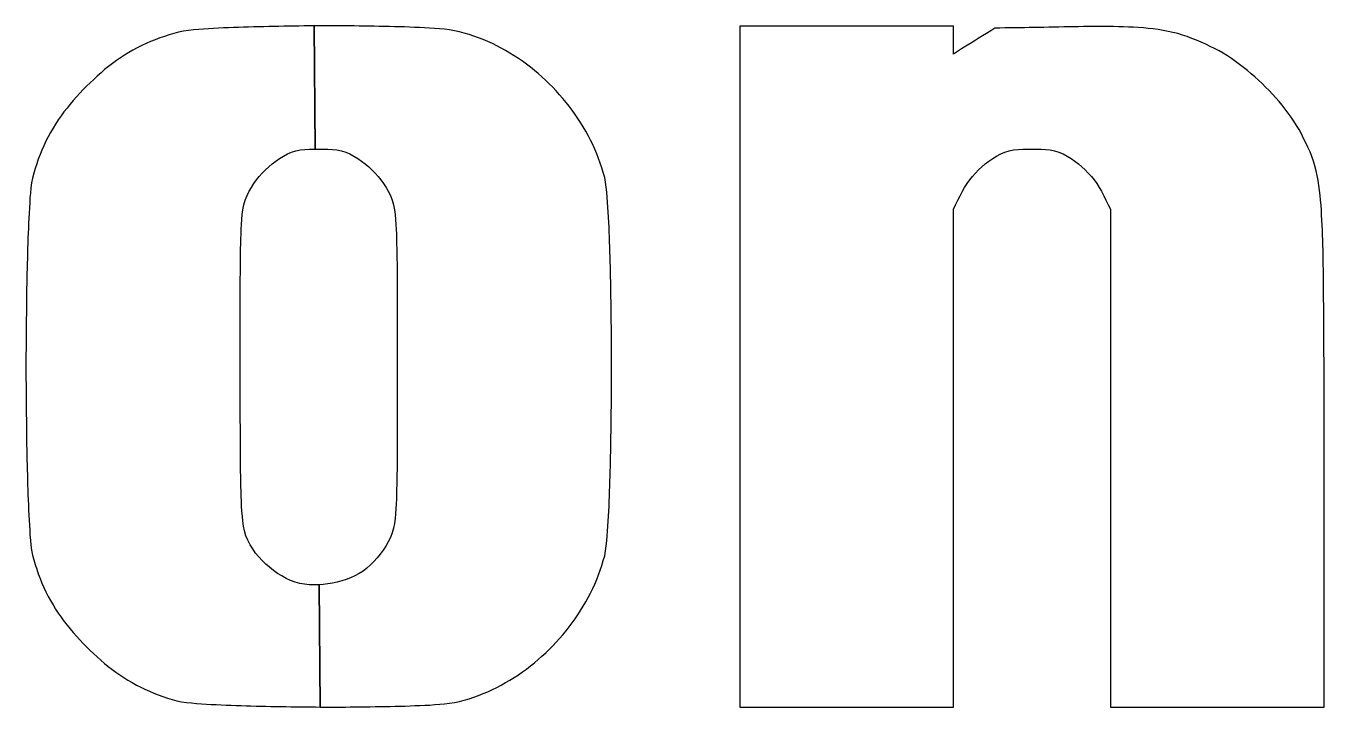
# Model space of a CAD drawing. Extents: x 0 to 428, y 0 to 74.
# Drawn here: x 337.5 to 428.4, y 11.3 to 59 of the extents above; entities that cross this region are included whole.
import ezdxf

# ---------------------------------------------------------------- set-up
doc = ezdxf.new("R2010")
doc.units = 0
doc.layers.add('ink_ext_XXXXXX', color=7, linetype='CONTINUOUS')

msp = doc.modelspace()

# ---------------------------------------------------------------- linework, layer by layer
at = {"layer": 'ink_ext_XXXXXX', "color": 7}
for points in [[(358.104722, 11.332986), (358.025347, 19.896667), (357.990069, 19.896667), (357.654931, 19.887847), (357.328611, 19.896667), (357.002292, 19.931944), (356.675972, 19.984861), (356.358472, 20.073056), (356.032153, 20.196528), (355.714653, 20.337639), (355.405972, 20.514028), (355.114931, 20.699236), (354.823889, 20.902083), (354.550486, 21.122569), (354.294722, 21.351875), (354.038958, 21.598819), (353.809653, 21.854583), (353.580347, 22.119167), (353.3775, 22.410208), (353.192292, 22.70125), (353.033542, 23.01875), (352.90125, 23.33625), (352.804236, 23.671389), (352.733695, 24.015347), (352.689583, 24.359306), (352.654306, 24.712083), (352.619028, 25.056042), (352.601389, 25.408819), (352.58375, 25.752778), (352.574916, 26.105556), (352.566111, 26.458333), (352.548472, 26.802292), (352.548472, 27.155069), (352.539639, 27.507847), (352.530833, 27.851806), (352.530833, 28.204583), (352.522028, 28.548542), (352.522028, 28.901319), (352.522028, 29.254097), (352.513194, 29.598056), (352.513194, 29.950833), (352.513194, 30.303611), (352.513194, 30.647569), (352.513194, 31.000347), (352.504361, 31.353125), (352.504361, 31.697083), (352.504361, 32.049861), (352.504361, 32.393819), (352.504361, 32.746597), (352.504361, 33.099375), (352.504361, 33.443333), (352.504361, 33.796111), (352.504361, 34.148889), (352.504361, 34.492847), (352.504361, 34.845625), (352.504361, 35.198403), (352.504361, 35.533542), (352.504361, 35.8775), (352.504361, 36.221458), (352.504361, 36.565417), (352.504361, 36.909375), (352.504361, 37.253333), (352.504361, 37.597292), (352.504361, 37.94125), (352.504361, 38.285208), (352.504361, 38.629167), (352.504361, 38.973125), (352.504361, 39.317083), (352.504361, 39.661042), (352.504361, 40.005), (352.504361, 40.340139), (352.504361, 40.684097), (352.504361, 41.028056), (352.504361, 41.372014), (352.513194, 41.715972), (352.513194, 42.059931), (352.513194, 42.403889), (352.522028, 42.747847), (352.522028, 43.091806), (352.530833, 43.435764), (352.539639, 43.779722), (352.548472, 44.123681), (352.557306, 44.458819), (352.574916, 44.802778), (352.592584, 45.146736), (352.610194, 45.490694), (352.645472, 45.834653), (352.689583, 46.169792), (352.760139, 46.51375), (352.848333, 46.840069), (352.980625, 47.157569), (353.130556, 47.46625), (353.280486, 47.739653), (353.456875, 48.004236), (353.642083, 48.26), (353.836111, 48.506944), (354.047778, 48.73625), (354.268264, 48.965556), (354.497569, 49.177222), (354.735694, 49.380069), (354.991458, 49.574097), (355.256042, 49.750486), (355.529444, 49.918056), (355.802847, 50.076806), (356.102708, 50.200278), (356.402569, 50.297292), (356.720069, 50.359028), (357.037569, 50.394306), (357.355069, 50.411944), (357.681389, 50.420764), (357.760764, 50.420764), (357.681389, 59.046181), (357.66375, 59.046181), (357.310972, 59.046181), (356.958194, 59.046181), (356.605417, 59.037361), (356.252639, 59.037361), (355.899861, 59.028542), (355.547083, 59.028542), (355.203125, 59.019722), (354.850347, 59.010903), (354.497569, 59.002083), (354.144792, 58.993264), (353.792014, 58.984444), (353.439236, 58.975625), (353.086458, 58.966806), (352.733695, 58.957986), (352.380917, 58.949167), (352.028139, 58.931528), (351.675361, 58.913889), (351.331389, 58.905069), (350.978611, 58.887431), (350.625833, 58.860972), (350.273056, 58.843333), (349.920278, 58.816875), (349.5675, 58.790417), (349.223528, 58.763958), (348.87075, 58.728681), (348.517972, 58.675764), (348.174028, 58.614028), (347.847694, 58.517014), (347.512584, 58.42), (347.18625, 58.314167), (346.859916, 58.208333), (346.542416, 58.084861), (346.224916, 57.952569), (345.907416, 57.820278), (345.59875, 57.670347), (345.290084, 57.520417), (344.981389, 57.352847), (344.690361, 57.185278), (344.399306, 57.000069), (344.10825, 56.814861), (343.826028, 56.620833), (343.552639, 56.417986), (343.27925, 56.206319), (343.005833, 55.985833), (342.750084, 55.765347), (342.485472, 55.536042), (342.238528, 55.306736), (341.991583, 55.068611), (341.744639, 54.830486), (341.497694, 54.583542), (341.268417, 54.336597), (341.030278, 54.080833), (340.800972, 53.825069), (340.580472, 53.560486), (340.368805, 53.295903), (340.157139, 53.0225), (339.954306, 52.740278), (339.751472, 52.458056), (339.56625, 52.175833), (339.389861, 51.884792), (339.213472, 51.584931), (339.045917, 51.285069), (338.895972, 50.976389), (338.746028, 50.658889), (338.61375, 50.350208), (338.481472, 50.032708), (338.357972, 49.706389), (338.252139, 49.380069), (338.146305, 49.05375), (338.049306, 48.727431), (337.961111, 48.392292), (337.890556, 48.048333), (337.846472, 47.695556), (337.811195, 47.342778), (337.775917, 46.998819), (337.75825, 46.646042), (337.731806, 46.293264), (337.714167, 45.940486), (337.687694, 45.587708), (337.678889, 45.234931), (337.66125, 44.882153), (337.643611, 44.529375), (337.634806, 44.176597), (337.617139, 43.823819), (337.608333, 43.471042), (337.599528, 43.118264), (337.590694, 42.765486), (337.581861, 42.412708), (337.573056, 42.059931), (337.56425, 41.707153), (337.555417, 41.354375), (337.546583, 41.001597), (337.537778, 40.648819), (337.537778, 40.296042), (337.528972, 39.943264), (337.528972, 39.590486), (337.520139, 39.237708), (337.520139, 38.884931), (337.511305, 38.532153), (337.511305, 38.179375), (337.5025, 37.826597), (337.5025, 37.473819), (337.5025, 37.121042), (337.5025, 36.768264), (337.5025, 36.415486), (337.493695, 36.062708), (337.493695, 35.709931), (337.493695, 35.357153), (337.493695, 35.004375), (337.493695, 34.651597), (337.493695, 34.298819), (337.5025, 33.946042), (337.5025, 33.593264), (337.5025, 33.240486), (337.5025, 32.887708), (337.5025, 32.534931), (337.511305, 32.182153), (337.511305, 31.829375), (337.520139, 31.476597), (337.520139, 31.123819), (337.528972, 30.771042), (337.528972, 30.418264), (337.537778, 30.065486), (337.537778, 29.712708), (337.546583, 29.359931), (337.555417, 29.007153), (337.56425, 28.654375), (337.573056, 28.301597), (337.581861, 27.948819), (337.590694, 27.596042), (337.599528, 27.243264), (337.608333, 26.890486), (337.617139, 26.537708), (337.634806, 26.19375), (337.643611, 25.840972), (337.66125, 25.488194), (337.678889, 25.135417), (337.687694, 24.782639), (337.714167, 24.429861), (337.731806, 24.077083), (337.75825, 23.724306), (337.775917, 23.371528), (337.811195, 23.01875), (337.846472, 22.665972), (337.890556, 22.322014), (337.961111, 21.969236), (338.049306, 21.642917), (338.146305, 21.307778), (338.252139, 20.981458), (338.357972, 20.655139), (338.481472, 20.337639), (338.61375, 20.020139), (338.746028, 19.702639), (338.895972, 19.393958), (339.045917, 19.085278), (339.213472, 18.785417), (339.389861, 18.485556), (339.56625, 18.194514), (339.751472, 17.903472), (339.954306, 17.62125), (340.157139, 17.347847), (340.368805, 17.074444), (340.580472, 16.809861), (340.800972, 16.545278), (341.030278, 16.289514), (341.268417, 16.03375), (341.497694, 15.786806), (341.744639, 15.539861), (341.982778, 15.301736), (342.229722, 15.072431), (342.476667, 14.843125), (342.732416, 14.613819), (342.988194, 14.393333), (343.252778, 14.181667), (343.517361, 13.978819), (343.79075, 13.775972), (344.072972, 13.581944), (344.355194, 13.396736), (344.637416, 13.211528), (344.928472, 13.043958), (345.228333, 12.876389), (345.528194, 12.726458), (345.828056, 12.576528), (346.13675, 12.435417), (346.45425, 12.303125), (346.762917, 12.179653), (347.080417, 12.065), (347.40675, 11.959167), (347.733056, 11.862153), (348.059361, 11.773958), (348.394528, 11.703403), (348.738472, 11.659306), (349.09125, 11.624028), (349.435194, 11.58875), (349.779167, 11.562292), (350.131944, 11.544653), (350.475917, 11.518194), (350.819861, 11.500556), (351.172639, 11.482917), (351.516583, 11.474097), (351.869361, 11.456458), (352.213333, 11.447639), (352.557306, 11.43), (352.910069, 11.421181), (353.254028, 11.412361), (353.606806, 11.403542), (353.950764, 11.394722), (354.303542, 11.385903), (354.6475, 11.377083), (355.000278, 11.368264), (355.344236, 11.368264), (355.688194, 11.359444), (356.040972, 11.350625), (356.384931, 11.350625), (356.737708, 11.350625), (357.081667, 11.341806), (357.434444, 11.341806), (357.778403, 11.341806), (358.104722, 11.332986), (358.104722, 11.332986)], [(358.104722, 11.332986), (358.131181, 11.332986), (358.475139, 11.332986), (358.819097, 11.332986), (359.171875, 11.332986), (359.515833, 11.332986), (359.868611, 11.332986), (360.212569, 11.341806), (360.565347, 11.341806), (360.909306, 11.341806), (361.262083, 11.350625), (361.606042, 11.350625), (361.958819, 11.359444), (362.302778, 11.359444), (362.646736, 11.368264), (362.999514, 11.377083), (363.343472, 11.385903), (363.69625, 11.394722), (364.040208, 11.403542), (364.392986, 11.412361), (364.736944, 11.43), (365.080903, 11.438819), (365.433681, 11.456458), (365.777639, 11.474097), (366.130417, 11.500556), (366.474375, 11.527014), (366.818333, 11.553472), (367.162292, 11.597569), (367.50625, 11.650486), (367.850208, 11.729861), (368.194167, 11.818056), (368.529306, 11.915069), (368.855625, 12.029722), (369.190764, 12.144375), (369.517083, 12.276667), (369.843403, 12.408958), (370.160903, 12.558889), (370.469583, 12.708819), (370.787083, 12.867569), (371.086944, 13.043958), (371.395625, 13.220347), (371.686667, 13.405556), (371.986528, 13.590764), (372.26875, 13.793611), (372.559792, 13.996458), (372.833194, 14.216944), (373.106597, 14.428611), (373.38, 14.657917), (373.635764, 14.887222), (373.900347, 15.125347), (374.147292, 15.372292), (374.394236, 15.619236), (374.641181, 15.875), (374.870486, 16.130764), (375.099792, 16.395347), (375.320278, 16.66875), (375.540764, 16.942153), (375.752431, 17.224375), (375.955278, 17.506597), (376.149306, 17.797639), (376.343333, 18.0975), (376.528542, 18.388542), (376.704931, 18.697222), (376.8725, 19.005903), (377.03125, 19.314583), (377.19, 19.632083), (377.331111, 19.949583), (377.472222, 20.267083), (377.595694, 20.593403), (377.719167, 20.928542), (377.833819, 21.254861), (377.930833, 21.59), (378.027847, 21.933958), (378.089583, 22.269097), (378.1425, 22.621875), (378.177778, 22.965833), (378.204236, 23.318611), (378.230694, 23.662569), (378.257153, 24.006528), (378.283611, 24.359306), (378.30125, 24.712083), (378.318889, 25.056042), (378.336528, 25.408819), (378.345347, 25.752778), (378.362986, 26.105556), (378.371806, 26.449514), (378.389444, 26.802292), (378.398264, 27.155069), (378.407083, 27.499028), (378.415903, 27.851806), (378.424722, 28.195764), (378.433542, 28.548542), (378.442361, 28.8925), (378.451181, 29.245278), (378.46, 29.598056), (378.46, 29.942014), (378.468819, 30.294792), (378.477639, 30.63875), (378.477639, 30.991528), (378.486458, 31.344306), (378.486458, 31.688264), (378.486458, 32.041042), (378.495278, 32.385), (378.495278, 32.737778), (378.495278, 33.090556), (378.504097, 33.434514), (378.504097, 33.787292), (378.504097, 34.13125), (378.504097, 34.484028), (378.504097, 34.836806), (378.504097, 35.180764), (378.504097, 35.533542), (378.504097, 35.8775), (378.504097, 36.230278), (378.504097, 36.583056), (378.504097, 36.927014), (378.495278, 37.279792), (378.495278, 37.62375), (378.495278, 37.976528), (378.486458, 38.329306), (378.486458, 38.673264), (378.486458, 39.026042), (378.477639, 39.37), (378.477639, 39.722778), (378.468819, 40.075556), (378.46, 40.419514), (378.46, 40.772292), (378.451181, 41.11625), (378.442361, 41.469028), (378.433542, 41.821806), (378.424722, 42.165764), (378.415903, 42.518542), (378.407083, 42.8625), (378.398264, 43.215278), (378.389444, 43.568056), (378.371806, 43.912014), (378.362986, 44.264792), (378.345347, 44.60875), (378.336528, 44.961528), (378.318889, 45.305486), (378.30125, 45.658264), (378.283611, 46.002222), (378.257153, 46.355), (378.230694, 46.707778), (378.204236, 47.051736), (378.177778, 47.395694), (378.1425, 47.748472), (378.089583, 48.092431), (378.027847, 48.436389), (377.930833, 48.771528), (377.833819, 49.106667), (377.719167, 49.441806), (377.595694, 49.768125), (377.472222, 50.094444), (377.331111, 50.420764), (377.19, 50.738264), (377.03125, 51.055764), (376.8725, 51.364444), (376.704931, 51.673125), (376.528542, 51.972986), (376.343333, 52.272847), (376.149306, 52.563889), (375.955278, 52.854931), (375.752431, 53.137153), (375.540764, 53.419375), (375.320278, 53.692778), (375.099792, 53.966181), (374.870486, 54.230764), (374.641181, 54.495347), (374.394236, 54.751111), (374.147292, 54.998056), (373.900347, 55.236181), (373.635764, 55.474306), (373.38, 55.712431), (373.106597, 55.932917), (372.833194, 56.153403), (372.559792, 56.365069), (372.26875, 56.567917), (371.986528, 56.770764), (371.686667, 56.964792), (371.395625, 57.15), (371.086944, 57.326389), (370.787083, 57.493958), (370.469583, 57.661528), (370.160903, 57.811458), (369.843403, 57.952569), (369.517083, 58.093681), (369.190764, 58.217153), (368.864444, 58.340625), (368.529306, 58.446458), (368.194167, 58.543472), (367.850208, 58.631667), (367.50625, 58.711042), (367.162292, 58.772778), (366.809514, 58.816875), (366.465556, 58.843333), (366.112778, 58.869792), (365.76, 58.89625), (365.407222, 58.913889), (365.054444, 58.931528), (364.701667, 58.949167), (364.348889, 58.966806), (364.004931, 58.975625), (363.652153, 58.984444), (363.299375, 58.993264), (362.946597, 59.002083), (362.593819, 59.010903), (362.241042, 59.019722), (361.888264, 59.028542), (361.535486, 59.028542), (361.182708, 59.037361), (360.829931, 59.037361), (360.477153, 59.046181), (360.124375, 59.046181), (359.780417, 59.046181), (359.427639, 59.046181), (359.074861, 59.046181), (358.722083, 59.046181), (358.369306, 59.046181), (358.016528, 59.046181), (357.681389, 59.046181), (357.760764, 50.420764), (357.998889, 50.420764), (358.316389, 50.420764), (358.642708, 50.411944), (358.960208, 50.394306), (359.277708, 50.359028), (359.586389, 50.297292), (359.895069, 50.200278), (360.186111, 50.076806), (360.468333, 49.918056), (360.741736, 49.750486), (361.006319, 49.574097), (361.262083, 49.380069), (361.500208, 49.177222), (361.729514, 48.965556), (361.95, 48.73625), (362.161667, 48.506944), (362.355694, 48.26), (362.540903, 48.004236), (362.717292, 47.739653), (362.867222, 47.46625), (363.017153, 47.157569), (363.149444, 46.840069), (363.246458, 46.51375), (363.308194, 46.169792), (363.352292, 45.834653), (363.387569, 45.490694), (363.405208, 45.146736), (363.422847, 44.802778), (363.440486, 44.458819), (363.449306, 44.114861), (363.458125, 43.770903), (363.466944, 43.426944), (363.475764, 43.082986), (363.475764, 42.739028), (363.484583, 42.395069), (363.484583, 42.059931), (363.493403, 41.715972), (363.493403, 41.372014), (363.493403, 41.028056), (363.493403, 40.684097), (363.493403, 40.340139), (363.502222, 39.996181), (363.502222, 39.652222), (363.502222, 39.308264), (363.502222, 38.964306), (363.502222, 38.620347), (363.502222, 38.276389), (363.502222, 37.932431), (363.502222, 37.588472), (363.502222, 37.244514), (363.502222, 36.900556), (363.502222, 36.556597), (363.502222, 36.212639), (363.502222, 35.868681), (363.502222, 35.524722), (363.502222, 35.180764), (363.502222, 34.836806), (363.502222, 34.492847), (363.502222, 34.148889), (363.502222, 33.804931), (363.502222, 33.460972), (363.502222, 33.117014), (363.502222, 32.781875), (363.502222, 32.437917), (363.502222, 32.093958), (363.502222, 31.75), (363.502222, 31.406042), (363.502222, 31.062083), (363.502222, 30.718125), (363.502222, 30.374167), (363.493403, 30.030208), (363.493403, 29.68625), (363.493403, 29.342292), (363.493403, 28.998333), (363.493403, 28.654375), (363.484583, 28.310417), (363.484583, 27.966458), (363.475764, 27.6225), (363.475764, 27.278542), (363.466944, 26.934583), (363.458125, 26.590625), (363.449306, 26.246667), (363.440486, 25.902708), (363.422847, 25.55875), (363.405208, 25.214792), (363.387569, 24.879653), (363.352292, 24.535694), (363.308194, 24.191736), (363.246458, 23.856597), (363.149444, 23.530278), (363.017153, 23.203958), (362.867222, 22.895278), (362.699653, 22.604236), (362.514444, 22.322014), (362.311597, 22.048611), (362.091111, 21.784028), (361.861806, 21.537083), (361.623681, 21.290139), (361.367917, 21.069653), (361.103333, 20.857986), (360.821111, 20.681597), (360.530069, 20.531667), (360.230208, 20.390556), (359.921528, 20.275903), (359.612847, 20.170069), (359.295347, 20.090694), (358.969028, 20.020139), (358.642708, 19.958403), (358.316389, 19.923125), (358.025347, 19.896667), (358.104722, 11.332986), (358.104722, 11.332986)], [(387.491111, 59.028542), (387.491111, 58.684583), (387.491111, 58.331806), (387.491111, 57.979028), (387.491111, 57.62625), (387.491111, 57.273472), (387.491111, 56.929514), (387.491111, 56.576736), (387.491111, 56.223958), (387.491111, 55.871181), (387.491111, 55.527222), (387.491111, 55.174444), (387.491111, 54.821667), (387.491111, 54.468889), (387.491111, 54.124931), (387.491111, 53.772153), (387.491111, 53.419375), (387.491111, 53.066597), (387.491111, 52.722639), (387.491111, 52.369861), (387.491111, 52.017083), (387.491111, 51.664306), (387.491111, 51.311528), (387.491111, 50.967569), (387.491111, 50.614792), (387.491111, 50.262014), (387.491111, 49.909236), (387.491111, 49.565278), (387.491111, 49.2125), (387.491111, 48.859722), (387.491111, 48.506944), (387.491111, 48.162986), (387.491111, 47.810208), (387.491111, 47.457431), (387.491111, 47.104653), (387.491111, 46.760694), (387.491111, 46.407917), (387.491111, 46.055139), (387.491111, 45.702361), (387.491111, 45.349583), (387.491111, 45.005625), (387.491111, 44.652847), (387.491111, 44.300069), (387.491111, 43.947292), (387.491111, 43.603333), (387.491111, 43.250556), (387.491111, 42.897778), (387.491111, 42.545), (387.491111, 42.201042), (387.491111, 41.848264), (387.491111, 41.495486), (387.491111, 41.142708), (387.491111, 40.789931), (387.491111, 40.445972), (387.491111, 40.093194), (387.491111, 39.740417), (387.491111, 39.387639), (387.491111, 39.043681), (387.491111, 38.690903), (387.491111, 38.338125), (387.491111, 37.985347), (387.491111, 37.641389), (387.491111, 37.288611), (387.491111, 36.935833), (387.491111, 36.583056), (387.491111, 36.239097), (387.491111, 35.886319), (387.491111, 35.533542), (387.491111, 35.180764), (387.491111, 11.332986), (387.835069, 11.332986), (388.187847, 11.332986), (388.531806, 11.332986), (388.884583, 11.332986), (389.228542, 11.332986), (389.581319, 11.332986), (389.925278, 11.332986), (390.278056, 11.332986), (390.622014, 11.332986), (390.965972, 11.332986), (391.31875, 11.332986), (391.662708, 11.332986), (392.015486, 11.332986), (392.359444, 11.332986), (392.712222, 11.332986), (393.056181, 11.332986), (393.408958, 11.332986), (393.752917, 11.332986), (394.096875, 11.332986), (394.449653, 11.332986), (394.793611, 11.332986), (395.146389, 11.332986), (395.490347, 11.332986), (395.843125, 11.332986), (396.187083, 11.332986), (396.531042, 11.332986), (396.883819, 11.332986), (397.227778, 11.332986), (397.580556, 11.332986), (397.924514, 11.332986), (398.277292, 11.332986), (398.62125, 11.332986), (398.974028, 11.332986), (399.317986, 11.332986), (399.661944, 11.332986), (400.014722, 11.332986), (400.358681, 11.332986), (400.711458, 11.332986), (401.055417, 11.332986), (401.408194, 11.332986), (401.752153, 11.332986), (402.104931, 11.332986), (402.448889, 11.332986), (402.448889, 11.685764), (402.448889, 12.038542), (402.448889, 12.391319), (402.448889, 12.744097), (402.448889, 13.096875), (402.448889, 13.449653), (402.448889, 13.802431), (402.448889, 14.155208), (402.448889, 14.507986), (402.448889, 14.860764), (402.448889, 15.213542), (402.448889, 15.566319), (402.448889, 15.919097), (402.448889, 16.271875), (402.448889, 16.615833), (402.448889, 16.968611), (402.448889, 17.321389), (402.448889, 17.674167), (402.448889, 18.026944), (402.448889, 18.379722), (402.448889, 18.7325), (402.448889, 19.085278), (402.448889, 19.438056), (402.448889, 19.790833), (402.448889, 20.143611), (402.448889, 20.496389), (402.448889, 20.849167), (402.448889, 21.201944), (402.448889, 21.554722), (402.448889, 21.9075), (402.448889, 22.260278), (402.448889, 22.613056), (402.448889, 22.957014), (402.448889, 23.309792), (402.448889, 23.662569), (402.448889, 24.015347), (402.448889, 24.368125), (402.448889, 24.720903), (402.448889, 25.073681), (402.448889, 25.426458), (402.448889, 25.779236), (402.448889, 26.132014), (402.448889, 26.484792), (402.448889, 26.837569), (402.448889, 27.190347), (402.448889, 27.543125), (402.448889, 27.895903), (402.448889, 28.248681), (402.448889, 28.601458), (402.448889, 28.954236), (402.448889, 29.298194), (402.448889, 29.650972), (402.448889, 30.00375), (402.448889, 30.356528), (402.448889, 30.709306), (402.448889, 31.062083), (402.448889, 31.414861), (402.448889, 31.767639), (402.448889, 32.120417), (402.448889, 32.473194), (402.448889, 32.825972), (402.448889, 33.17875), (402.448889, 33.531528), (402.448889, 33.884306), (402.448889, 34.237083), (402.448889, 34.589861), (402.448889, 34.942639), (402.448889, 35.286597), (402.448889, 35.639375), (402.448889, 35.992153), (402.448889, 36.344931), (402.448889, 36.697708), (402.448889, 37.050486), (402.448889, 37.403264), (402.448889, 37.756042), (402.448889, 38.108819), (402.448889, 38.461597), (402.448889, 38.814375), (402.448889, 39.167153), (402.448889, 39.519931), (402.448889, 39.872708), (402.448889, 40.225486), (402.448889, 40.578264), (402.448889, 40.931042), (402.448889, 41.283819), (402.448889, 41.627778), (402.448889, 41.980556), (402.448889, 42.333333), (402.448889, 42.686111), (402.448889, 43.038889), (402.448889, 43.391667), (402.448889, 43.744444), (402.448889, 44.097222), (402.448889, 44.45), (402.448889, 44.802778), (402.448889, 45.155556), (402.448889, 45.508333), (402.448889, 45.861111), (402.448889, 46.213889), (402.607639, 46.522569), (402.766389, 46.840069), (402.925139, 47.14875), (403.083889, 47.46625), (403.233819, 47.739653), (403.410208, 48.004236), (403.595417, 48.26), (403.789444, 48.506944), (404.001111, 48.73625), (404.221597, 48.965556), (404.450903, 49.177222), (404.689028, 49.380069), (404.944792, 49.574097), (405.209375, 49.750486), (405.482778, 49.918056), (405.765, 50.076806), (406.056042, 50.200278), (406.364722, 50.297292), (406.673403, 50.359028), (406.990903, 50.394306), (407.308403, 50.411944), (407.634722, 50.420764), (407.952222, 50.420764), (408.269722, 50.420764), (408.596042, 50.411944), (408.913542, 50.394306), (409.231042, 50.359028), (409.539722, 50.297292), (409.848403, 50.200278), (410.139444, 50.076806), (410.421667, 49.918056), (410.695069, 49.750486), (410.959653, 49.574097), (411.215417, 49.380069), (411.453542, 49.177222), (411.682847, 48.965556), (411.903333, 48.73625), (412.115, 48.506944), (412.309028, 48.26), (412.494236, 48.004236), (412.670625, 47.739653), (412.820556, 47.46625), (412.979306, 47.14875), (413.138056, 46.840069), (413.296806, 46.522569), (413.455556, 46.213889), (413.455556, 45.861111), (413.455556, 45.508333), (413.455556, 45.155556), (413.455556, 44.802778), (413.455556, 44.45), (413.455556, 44.097222), (413.455556, 43.744444), (413.455556, 43.391667), (413.455556, 43.038889), (413.455556, 42.686111), (413.455556, 42.333333), (413.455556, 41.980556), (413.455556, 41.627778), (413.455556, 41.283819), (413.455556, 40.931042), (413.455556, 40.578264), (413.455556, 40.225486), (413.455556, 39.872708), (413.455556, 39.519931), (413.455556, 39.167153), (413.455556, 38.814375), (413.455556, 38.461597), (413.455556, 38.108819), (413.455556, 37.756042), (413.455556, 37.403264), (413.455556, 37.050486), (413.455556, 36.697708), (413.455556, 36.344931), (413.455556, 35.992153), (413.455556, 35.639375), (413.455556, 35.286597), (413.455556, 34.942639), (413.455556, 34.589861), (413.455556, 34.237083), (413.455556, 33.884306), (413.455556, 33.531528), (413.455556, 33.17875), (413.455556, 32.825972), (413.455556, 32.473194), (413.455556, 32.120417), (413.455556, 31.767639), (413.455556, 31.414861), (413.455556, 31.062083), (413.455556, 30.709306), (413.455556, 30.356528), (413.455556, 30.00375), (413.455556, 29.650972), (413.455556, 29.298194), (413.455556, 28.954236), (413.455556, 28.601458), (413.455556, 28.248681), (413.455556, 27.895903), (413.455556, 27.543125), (413.455556, 27.190347), (413.455556, 26.837569), (413.455556, 26.484792), (413.455556, 26.132014), (413.455556, 25.779236), (413.455556, 25.426458), (413.455556, 25.073681), (413.455556, 24.720903), (413.455556, 24.368125), (413.455556, 24.015347), (413.455556, 23.662569), (413.455556, 23.309792), (413.455556, 22.957014), (413.455556, 22.613056), (413.455556, 22.260278), (413.455556, 21.9075), (413.455556, 21.554722), (413.455556, 21.201944), (413.455556, 20.849167), (413.455556, 20.496389), (413.455556, 20.143611), (413.455556, 19.790833), (413.455556, 19.438056), (413.455556, 19.085278), (413.455556, 18.7325), (413.455556, 18.379722), (413.455556, 18.026944), (413.455556, 17.674167), (413.455556, 17.321389), (413.455556, 16.968611), (413.455556, 16.624653), (413.455556, 16.271875), (413.455556, 15.919097), (413.455556, 15.566319), (413.455556, 15.213542), (413.455556, 14.860764), (413.455556, 14.507986), (413.455556, 14.155208), (413.455556, 13.802431), (413.455556, 13.449653), (413.455556, 13.096875), (413.455556, 12.744097), (413.455556, 12.391319), (413.455556, 12.038542), (413.455556, 11.685764), (413.455556, 11.332986), (413.799514, 11.332986), (414.152292, 11.332986), (414.49625, 11.332986), (414.849028, 11.332986), (415.192986, 11.332986), (415.545764, 11.332986), (415.889722, 11.332986), (416.2425, 11.332986), (416.586458, 11.332986), (416.930417, 11.332986), (417.283194, 11.332986), (417.627153, 11.332986), (417.979931, 11.332986), (418.323889, 11.332986), (418.676667, 11.332986), (419.020625, 11.332986), (419.373403, 11.332986), (419.717361, 11.332986), (420.061319, 11.332986), (420.414097, 11.332986), (420.758056, 11.332986), (421.110833, 11.332986), (421.454792, 11.332986), (421.807569, 11.332986), (422.151528, 11.332986), (422.495486, 11.332986), (422.848264, 11.332986), (423.192222, 11.332986), (423.545, 11.332986), (423.888958, 11.332986), (424.241736, 11.332986), (424.585694, 11.332986), (424.938472, 11.332986), (425.282431, 11.332986), (425.626389, 11.332986), (425.979167, 11.332986), (426.323125, 11.332986), (426.675903, 11.332986), (427.019861, 11.332986), (427.372639, 11.332986), (427.716597, 11.332986), (428.069375, 11.332986), (428.413333, 11.332986), (428.413333, 11.685764), (428.413333, 12.029722), (428.413333, 12.3825), (428.413333, 12.726458), (428.413333, 13.070417), (428.413333, 13.423194), (428.413333, 13.767153), (428.413333, 14.119931), (428.413333, 14.463889), (428.413333, 14.807847), (428.413333, 15.160625), (428.413333, 15.504583), (428.413333, 15.848542), (428.413333, 16.201319), (428.413333, 16.545278), (428.413333, 16.898056), (428.413333, 17.242014), (428.413333, 17.585972), (428.413333, 17.93875), (428.413333, 18.282708), (428.413333, 18.635486), (428.413333, 18.979444), (428.413333, 19.323403), (428.413333, 19.676181), (428.413333, 20.020139), (428.413333, 20.372917), (428.413333, 20.716875), (428.413333, 21.060833), (428.413333, 21.413611), (428.413333, 21.757569), (428.413333, 22.110347), (428.413333, 22.454306), (428.413333, 22.798264), (428.413333, 23.151042), (428.413333, 23.495), (428.413333, 23.847778), (428.413333, 24.191736), (428.413333, 24.535694), (428.413333, 24.888472), (428.413333, 25.232431), (428.413333, 25.585208), (428.413333, 25.929167), (428.413333, 26.273125), (428.413333, 26.625903), (428.413333, 26.969861), (428.413333, 27.322639), (428.413333, 27.666597), (428.413333, 28.010556), (428.413333, 28.363333), (428.413333, 28.707292), (428.413333, 29.060069), (428.413333, 29.404028), (428.413333, 29.756806), (428.413333, 30.100764), (428.413333, 30.453542), (428.413333, 30.7975), (428.413333, 31.150278), (428.413333, 31.494236), (428.413333, 31.847014), (428.413333, 32.190972), (428.413333, 32.54375), (428.413333, 32.887708), (428.413333, 33.240486), (428.413333, 33.584444), (428.413333, 33.937222), (428.413333, 34.29), (428.413333, 34.633958), (428.413333, 34.986736), (428.413333, 35.330694), (428.413333, 35.683472), (428.404514, 36.027431), (428.404514, 36.380208), (428.404514, 36.724167), (428.404514, 37.076944), (428.404514, 37.420903), (428.404514, 37.773681), (428.404514, 38.117639), (428.404514, 38.470417), (428.395694, 38.814375), (428.395694, 39.167153), (428.395694, 39.511111), (428.386875, 39.863889), (428.386875, 40.216667), (428.386875, 40.560625), (428.378056, 40.913403), (428.378056, 41.257361), (428.369236, 41.610139), (428.369236, 41.954097), (428.360417, 42.306875), (428.351597, 42.650833), (428.351597, 43.003611), (428.342778, 43.347569), (428.333958, 43.700347), (428.325139, 44.044306), (428.3075, 44.397083), (428.298681, 44.741042), (428.281042, 45.093819), (428.263403, 45.437778), (428.245764, 45.790556), (428.228125, 46.134514), (428.201667, 46.487292), (428.175208, 46.83125), (428.139931, 47.175208), (428.104653, 47.527986), (428.051736, 47.871944), (427.998819, 48.215903), (427.937083, 48.559861), (427.866528, 48.895), (427.778333, 49.238958), (427.681319, 49.574097), (427.557847, 49.900417), (427.434375, 50.217917), (427.284444, 50.544236), (427.134514, 50.852917), (426.984583, 51.170417), (426.825833, 51.479097), (426.667083, 51.787778), (426.490694, 52.078819), (426.305486, 52.369861), (426.111458, 52.660903), (425.908611, 52.943125), (425.696944, 53.216528), (425.485278, 53.489931), (425.264792, 53.754514), (425.035486, 54.010278), (424.806181, 54.266042), (424.568056, 54.521806), (424.321111, 54.76875), (424.074167, 55.006875), (423.827222, 55.245), (423.571458, 55.483125), (423.306875, 55.703611), (423.042292, 55.932917), (422.777708, 56.144583), (422.495486, 56.35625), (422.222083, 56.559097), (421.939861, 56.761944), (421.648819, 56.947153), (421.357778, 57.132361), (421.057917, 57.299931), (420.749236, 57.4675), (420.431736, 57.617431), (420.123056, 57.767361), (419.805556, 57.908472), (419.479236, 58.049583), (419.152917, 58.173056), (418.826597, 58.296528), (418.500278, 58.402361), (418.165139, 58.508194), (417.821181, 58.587569), (417.486042, 58.666944), (417.142083, 58.728681), (416.798125, 58.790417), (416.454167, 58.834514), (416.101389, 58.878611), (415.757431, 58.905069), (415.404653, 58.931528), (415.060694, 58.957986), (414.707917, 58.966806), (414.363958, 58.984444), (414.011181, 58.993264), (413.667222, 59.002083), (413.314444, 59.002083), (412.970486, 59.002083), (412.617708, 59.002083), (412.264931, 59.002083), (411.920972, 59.002083), (411.568194, 59.002083), (411.224236, 58.993264), (410.871458, 58.993264), (410.5275, 58.984444), (410.183542, 58.975625), (409.839583, 58.966806), (409.486806, 58.966806), (409.142847, 58.957986), (408.798889, 58.949167), (408.454931, 58.949167), (408.110972, 58.940347), (407.767014, 58.931528), (407.423056, 58.922708), (407.079097, 58.922708), (406.735139, 58.913889), (406.391181, 58.905069), (406.047222, 58.905069), (405.703264, 58.89625), (405.359306, 58.887431), (405.068264, 58.711042), (404.777222, 58.525833), (404.486181, 58.349444), (404.195139, 58.164236), (403.904097, 57.987847), (403.613056, 57.802639), (403.322014, 57.62625), (403.030972, 57.441042), (402.739931, 57.255833), (402.448889, 57.079444), (402.448889, 57.405764), (402.448889, 57.732083), (402.448889, 58.058403), (402.448889, 58.384722), (402.448889, 58.702222), (402.448889, 59.028542), (402.104931, 59.028542), (401.752153, 59.028542), (401.408194, 59.028542), (401.055417, 59.028542), (400.711458, 59.028542), (400.358681, 59.028542), (400.014722, 59.028542), (399.661944, 59.028542), (399.317986, 59.028542), (398.974028, 59.028542), (398.62125, 59.028542), (398.277292, 59.028542), (397.924514, 59.028542), (397.580556, 59.028542), (397.227778, 59.028542), (396.883819, 59.028542), (396.531042, 59.028542), (396.187083, 59.028542), (395.843125, 59.028542), (395.490347, 59.028542), (395.146389, 59.028542), (394.793611, 59.028542), (394.449653, 59.028542), (394.096875, 59.028542), (393.752917, 59.028542), (393.408958, 59.028542), (393.056181, 59.028542), (392.712222, 59.028542), (392.359444, 59.028542), (392.015486, 59.028542), (391.662708, 59.028542), (391.31875, 59.028542), (390.965972, 59.028542), (390.622014, 59.028542), (390.278056, 59.028542), (389.925278, 59.028542), (389.581319, 59.028542), (389.228542, 59.028542), (388.884583, 59.028542), (388.531806, 59.028542), (388.187847, 59.028542), (387.835069, 59.028542), (387.491111, 59.028542), (387.491111, 59.028542)]]:
    msp.add_lwpolyline(points, dxfattribs=at)

doc.saveas('drawing.dxf')
